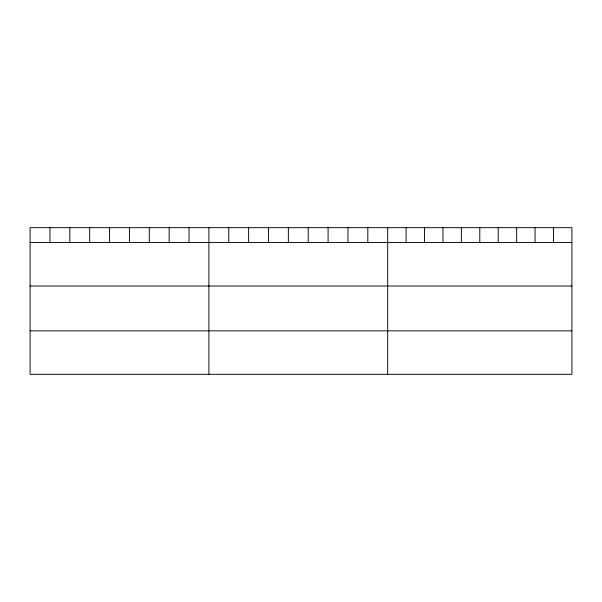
<?xml version="1.0" encoding="UTF-8"?>
<svg xmlns="http://www.w3.org/2000/svg" width="602" height="602" viewBox="0 0 602 602"><rect width="100%" height="100%" fill="white"/><g stroke="black" fill="none" stroke-linecap="round" stroke-linejoin="round"><path stroke-width="0.9" d="M571.9 242.523L571.9 374.331L30.1 374.331L30.1 227.669L571.9 227.669L571.9 242.523L30.1 242.523M30.1 286.018L571.9 286.018M30.1 330.837L571.9 330.837M553.479 227.669L553.479 242.523M535.058 227.669L535.058 242.523M516.636 227.669L516.636 242.523M498.215 227.669L498.215 242.523M479.794 227.669L479.794 242.523M461.373 227.669L461.373 242.523M442.952 227.669L442.952 242.523M424.53 227.669L424.53 242.523M406.109 227.669L406.109 242.523M387.688 227.669L387.688 374.331M367.822 227.669L367.822 242.523M347.956 227.669L347.956 242.523M328.09 227.669L328.09 242.523M308.224 227.669L308.224 242.523M288.358 227.669L288.358 242.523M268.492 227.669L268.492 242.523M248.626 227.669L248.626 242.523M228.76 227.669L228.76 242.523M208.894 227.669L208.894 374.331M189.028 227.669L189.028 242.523M169.162 227.669L169.162 242.523M149.296 227.669L149.296 242.523M129.43 227.669L129.43 242.523M109.564 227.669L109.564 242.523M89.698 227.669L89.698 242.523M69.832 227.669L69.832 242.523M49.966 227.669L49.966 242.523"/></g></svg>
